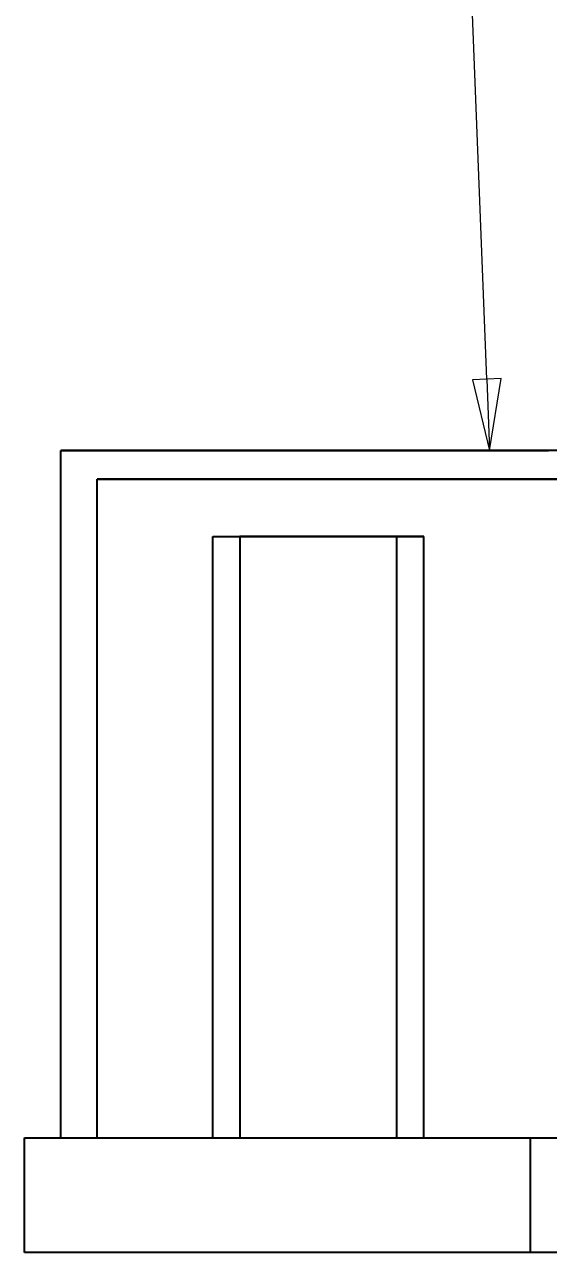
# Model space of a CAD drawing. Header units: millimetres. Extents: x -360063 to 84100, y -179792 to 59400.
# Drawn here: x 32235 to 34063, y 42500 to 46788 of the extents above; entities that cross this region are included whole.
import ezdxf

# ---------------------------------------------------------------- set-up
doc = ezdxf.new("R2010")
doc.units = ezdxf.units.MM
doc.header["$LTSCALE"] = 100
doc.layers.add('Symbol', color=7, linetype='Continuous', lineweight=18)
doc.layers.add('Visible', color=7, linetype='Continuous', lineweight=25)
doc.styles.add('Note Text', font='arial.ttf')

# ---------------------------------------------------------------- blocks, each defined once
blk = doc.blocks.new('Balloon8')
at = {"layer": 'Symbol'}
for p, q in [((338.483, 455.5), (337.757, 474.059)), ((338.982, 455.519), (337.983, 455.48)), ((337.983, 455.48), (338.58, 453.002)), ((338.483, 455.5), (338.58, 453.002)), ((338.58, 453.002), (338.982, 455.519))]:
    blk.add_line(p, q, dxfattribs=at)
at = {"layer": 'Symbol', "flags": 128}
blk.add_lwpolyline([(337.983, 455.48), (338.58, 453.002), (338.982, 455.519), (337.983, 455.48)], dxfattribs=at)
at = {"layer": 'Symbol'}
blk.add_circle((337.611, 477.796), 3.75, dxfattribs=at)
blk.add_solid([(337.983, 455.48), (338.58, 453.002), (338.982, 455.519), (337.983, 455.48)], dxfattribs=at)
at = {"layer": 'Symbol', "insert": (337.611, 477.817), "char_height": 2.5, "attachment_point": 5, "style": 'Note Text'}
blk.add_mtext('5', dxfattribs=at)

msp = doc.modelspace()

# ---------------------------------------------------------------- linework, layer by layer
at = {"layer": 'Visible'}
for p, q in [((32361.59, 42900.17), (32361.59, 45300.17)), ((36199.94, 45300.17), (32361.59, 45300.17)), ((32361.59, 45300.17), (34063.46, 45300.17)), ((32488.4, 42900.17), (32488.4, 45200.17)), ((32488.4, 45200.17), (34126.06, 45200.17)), ((36213.19, 45200.17), (32488.4, 45200.17)), ((32891.42, 45000.17), (32986.12, 45000.17)), ((32891.42, 42900.17), (32891.42, 45000.17)), ((32891.42, 45000.17), (33533.63, 45000.17)), ((32986.12, 45000.17), (32986.12, 42900.17)), ((33628.34, 45000.17), (32986.12, 45000.17)), ((33533.63, 45000.17), (33533.63, 42900.17)), ((33533.63, 45000.17), (33628.34, 45000.17)), ((33628.34, 42900.17), (33628.34, 45000.17)), ((32234.77, 42900.17), (34000.87, 42900.17)), ((32234.77, 42500.17), (32234.77, 42900.17)), ((34000.87, 42900.17), (37789.04, 42900.17)), ((34000.87, 42500.17), (34000.87, 42900.17)), ((34000.87, 42500.17), (32234.77, 42500.17)), ((37789.04, 42500.17), (34000.87, 42500.17))]:
    msp.add_line(p, q, dxfattribs=at)

# ---------------------------------------------------------------- block references
at = {"layer": 'Symbol', "xscale": 100, "yscale": 100, "zscale": 100}
msp.add_blockref('Balloon8', (0, 0), dxfattribs=at)

doc.saveas('drawing.dxf')
